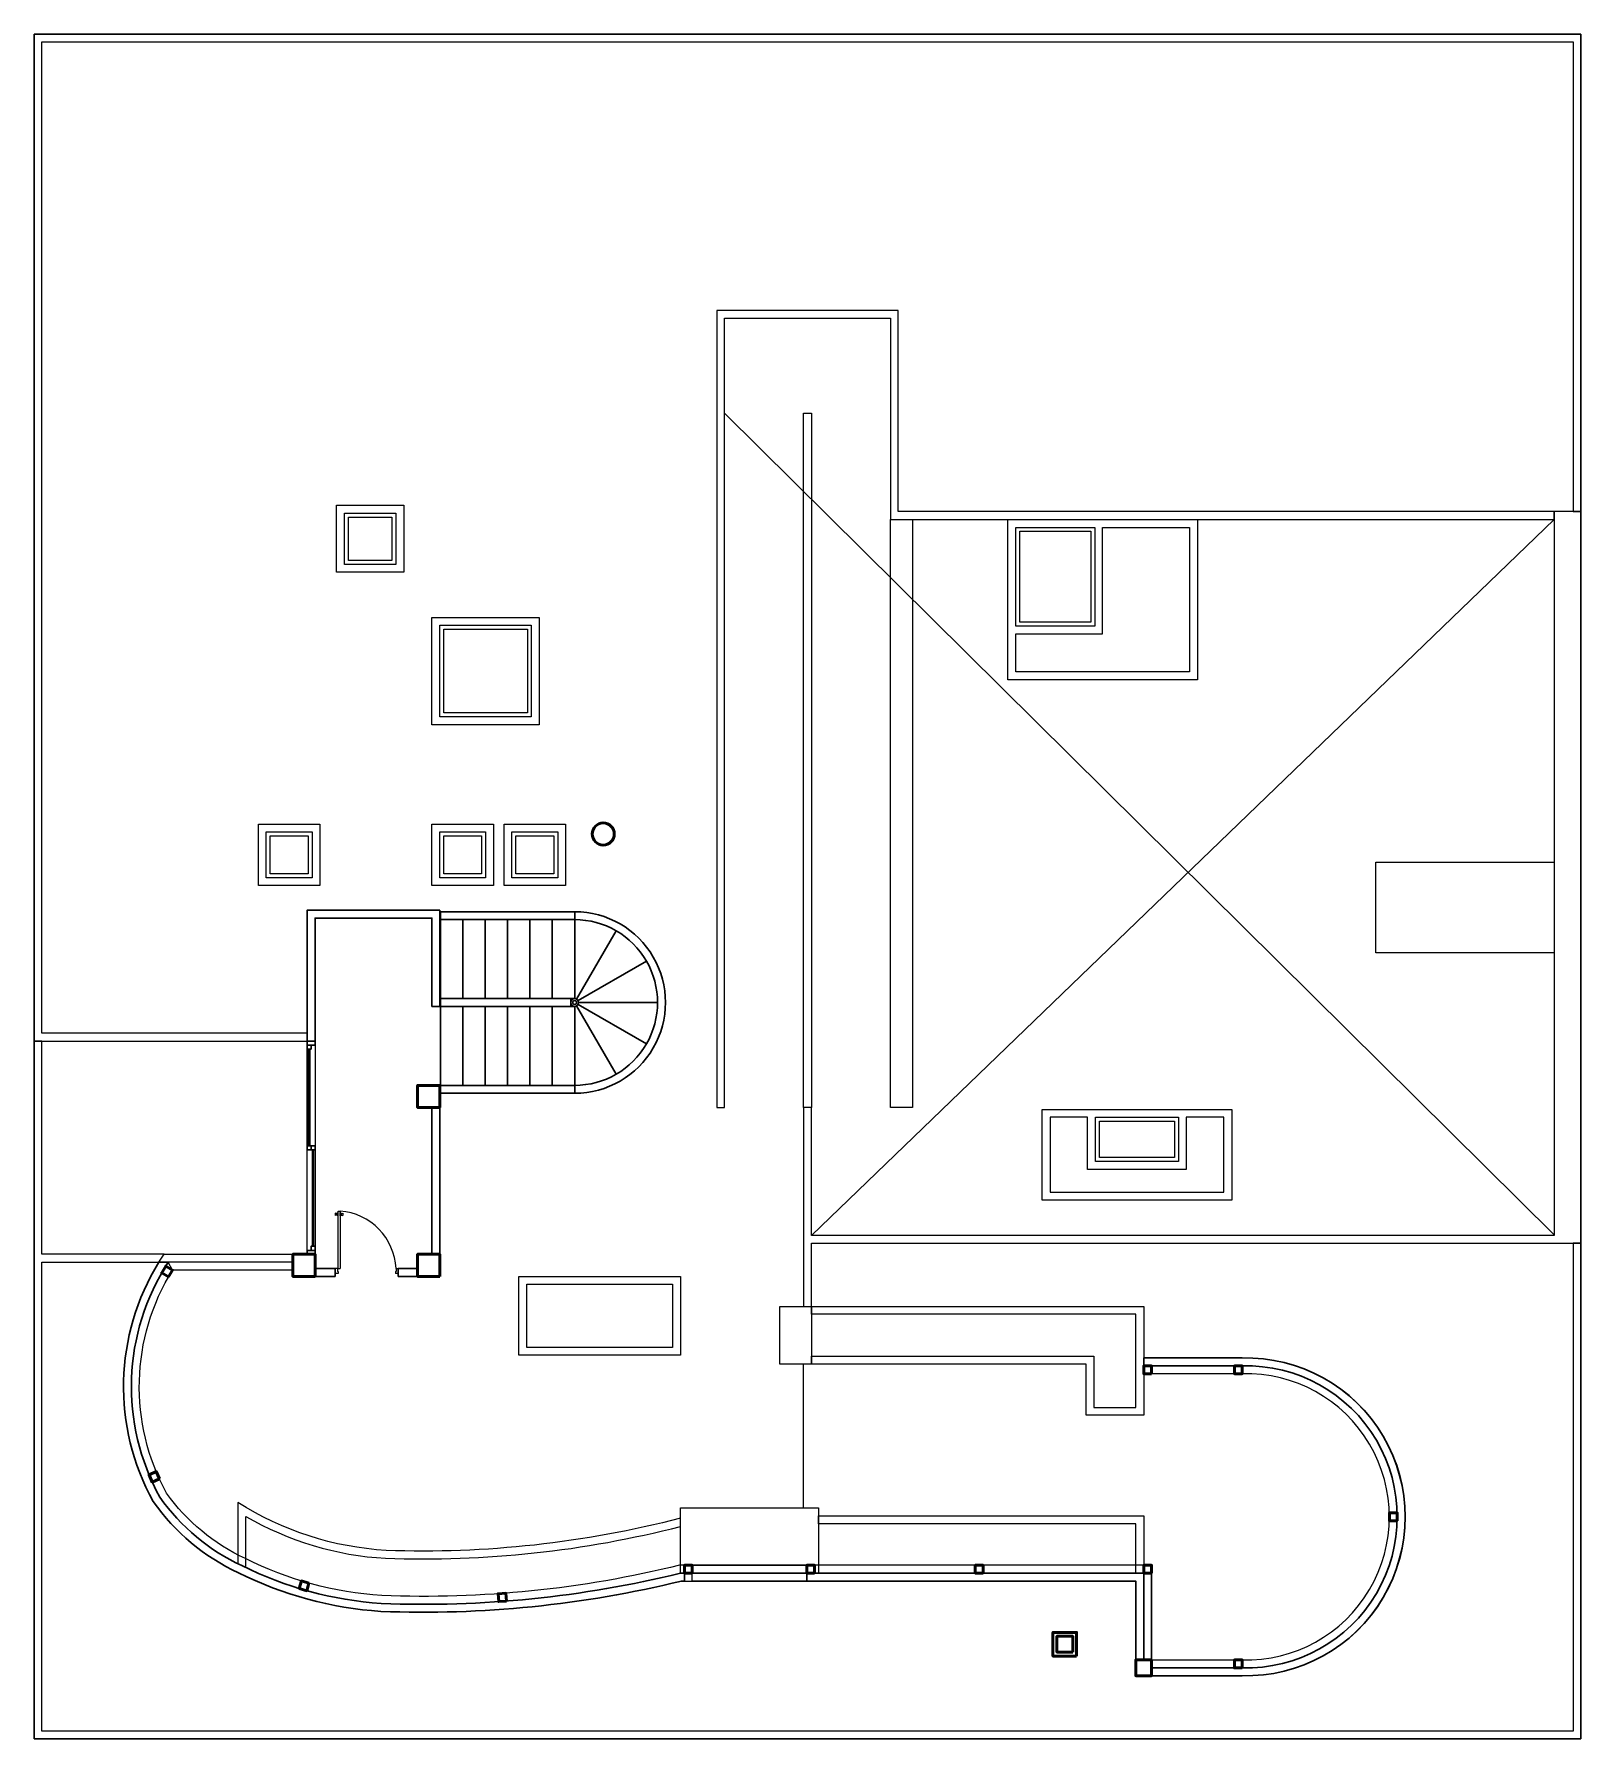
# Model space of a CAD drawing. Header units: centimetres. Extents: x 0 to 19.6, y 0 to 21.6.
import ezdxf

# ---------------------------------------------------------------- set-up
doc = ezdxf.new("R2010")
doc.units = ezdxf.units.CM
for name, color, linetype, lineweight in [('ZCOLUMNAS', 156, 'Continuous', 50), ('ZCRISTAL', 132, 'Continuous', 30), ('ZMURETES', 152, 'Continuous', 9), ('ZMUROS', 154, 'Continuous', 30), ('ZPROYECCIONES 1', 250, 'Continuous', 0), ('ZVENTANAL', 190, 'Continuous', 30)]:
    doc.layers.add(name, color=color, linetype=linetype, lineweight=lineweight)

# ---------------------------------------------------------------- blocks, each defined once
blk = doc.blocks.new('puertita ver')
for p, q in [((-0.0009999717316671, -3.88877895649e-05), (-0.0009999717316672, 3.88877895648e-05)), ((-0.0009999717316672, 3.88877895648e-05), (-0.0009549730037421, 3.88877895648e-05)), ((-0.0009549730037421, 6.1109383601e-06), (-0.0009649727210588, 6.1109383601e-06)), ((-0.0009649727210588, -3.88877895649e-05), (-0.0009649727210588, 6.1109383601e-06)), ((-0.0009549730037421, 6.1109383601e-06), (-0.0009549730037421, 3.88877895648e-05)), ((-4.4998727925e-05, 6.1109383602e-06), (-4.4998727925e-05, 3.88877895648e-05)), ((-4.4998727925e-05, 3.88877895648e-05), (0, 3.88877895648e-05)), ((-4.4998727925e-05, 6.1109383602e-06), (-3.49990106083e-05, 6.1109383602e-06)), ((-3.49990106083e-05, -3.88877895648e-05), (-3.49990106083e-05, 6.1109383602e-06)), ((0, -3.88877895648e-05), (0, 3.88877895648e-05)), ((-0.0009649727210588, -3.88877895649e-05), (-0.0009999717316671, -3.88877895649e-05)), ((-4.49987279251e-05, -3.88877895648e-05), (-7.99977385335e-05, -3.88877895648e-05)), ((-7.99977385334e-05, -0.0009488620653819), (-7.99977385335e-05, -3.88877895648e-05)), ((-4.4998727925e-05, -3.88877895648e-05), (-4.4998727925e-05, -0.0009488620653819)), ((-3.49990106083e-05, -3.88877895648e-05), (0, -3.88877895648e-05)), ((-9.98835400155e-05, -0.0008820875589853), (-0.0001237465017939, -0.0008773149666295)), ((-0.0001237465017939, -0.0009170865695937), (-0.0001237465017939, -0.0008773149666295)), ((-9.98835400155e-05, -0.000912313977238), (-0.0001237465017939, -0.0009170865695937)), ((-9.98835400155e-05, -0.0008884510154595), (-9.98835400155e-05, -0.0008820875589853)), ((-9.5906379719e-05, -0.0008884510154595), (-9.98835400155e-05, -0.0008884510154595)), ((-9.98835400155e-05, -0.0008884510154595), (-9.98835400155e-05, -0.0009059505207638)), ((-9.98835400155e-05, -0.0009059505207638), (-9.98835400155e-05, -0.000912313977238)), ((-9.5906379719e-05, -0.0009059505207638), (-9.98835400155e-05, -0.0009059505207638)), ((-9.5906379719e-05, -0.0008884510154595), (-9.5906379719e-05, -0.0008860647192816)), ((-9.19292194226e-05, -0.0008860647192816), (-9.5906379719e-05, -0.0008860647192816)), ((-9.5906379719e-05, -0.0008884510154595), (-9.5906379719e-05, -0.0009059505207638)), ((-9.5906379719e-05, -0.0009059505207638), (-9.5906379719e-05, -0.0009083368169416)), ((-9.19292194226e-05, -0.0009083368169416), (-9.5906379719e-05, -0.0009083368169416)), ((-9.19292194226e-05, -0.0008860647192816), (-9.19292194226e-05, -0.0008828829910446)), ((-8.79520591262e-05, -0.0008828829910446), (-9.19292194226e-05, -0.0008828829910446)), ((-9.19292194226e-05, -0.0008860647192816), (-9.19292194226e-05, -0.0009083368169416)), ((-9.19292194226e-05, -0.0009083368169416), (-9.19292194226e-05, -0.0009115185451787)), ((-8.79520591262e-05, -0.0009115185451787), (-9.19292194226e-05, -0.0009115185451787)), ((-8.1588602652e-05, -0.0008709515101553), (-8.79520591262e-05, -0.0008828829910446)), ((-8.79520591262e-05, -0.0008828829910446), (-8.79520591262e-05, -0.0009115185451787)), ((-8.1588602652e-05, -0.000923450026068), (-8.79520591262e-05, -0.0009115185451787)), ((-7.99977385334e-05, -0.0008709515101553), (-8.1588602652e-05, -0.0008709515101553)), ((-8.1588602652e-05, -0.0008709515101553), (-8.1588602652e-05, -0.000923450026068)), ((-7.99977385334e-05, -0.000923450026068), (-8.1588602652e-05, -0.000923450026068)), ((-7.99977385334e-05, -0.0008972007681117), (-7.99977385334e-05, -0.0008972007681117)), ((-7.99977385334e-05, -0.0008972007681117), (-7.99977385334e-05, -0.0008972007681117)), ((-4.4998727925e-05, -0.0009488620653819), (-7.99977385334e-05, -0.0009488620653819)), ((-4.4998727925e-05, -0.0008709515101553), (-4.34078638064e-05, -0.0008709515101553)), ((-4.4998727925e-05, -0.000923450026068), (-4.34078638064e-05, -0.000923450026068)), ((-4.34078638064e-05, -0.0008709515101553), (-3.70444073322e-05, -0.0008828829910446)), ((-4.34078638064e-05, -0.0008709515101553), (-4.34078638064e-05, -0.000923450026068)), ((-4.34078638064e-05, -0.000923450026068), (-3.70444073322e-05, -0.0009115185451787)), ((-3.70444073322e-05, -0.0008828829910446), (-3.30672470358e-05, -0.0008828829910446)), ((-3.70444073322e-05, -0.0008828829910446), (-3.70444073322e-05, -0.0009115185451787)), ((-3.70444073322e-05, -0.0009115185451787), (-3.30672470358e-05, -0.0009115185451787)), ((-3.30672470358e-05, -0.0008860647192816), (-3.30672470358e-05, -0.0008828829910446)), ((-3.30672470358e-05, -0.0008860647192816), (-2.90900867393e-05, -0.0008860647192816)), ((-3.30672470358e-05, -0.0008860647192816), (-3.30672470358e-05, -0.0009083368169416)), ((-3.30672470358e-05, -0.0009083368169416), (-2.90900867393e-05, -0.0009083368169416)), ((-3.30672470358e-05, -0.0009083368169416), (-3.30672470358e-05, -0.0009115185451787)), ((-2.90900867393e-05, -0.0008884510154595), (-2.90900867393e-05, -0.0008860647192816)), ((-2.90900867393e-05, -0.0008884510154595), (-2.90900867393e-05, -0.0009059505207638)), ((-2.90900867393e-05, -0.0008884510154595), (-2.5112926443e-05, -0.0008884510154595)), ((-2.90900867393e-05, -0.0009059505207638), (-2.90900867393e-05, -0.0009083368169416)), ((-2.90900867393e-05, -0.0009059505207638), (-2.5112926443e-05, -0.0009059505207638)), ((-2.5112926443e-05, -0.0008820875589853), (-1.2499646645e-06, -0.0008773149666295)), ((-2.5112926443e-05, -0.0008884510154595), (-2.5112926443e-05, -0.0008820875589853)), ((-2.5112926443e-05, -0.0008884510154595), (-2.5112926443e-05, -0.0009059505207638)), ((-2.5112926443e-05, -0.0009059505207638), (-2.5112926443e-05, -0.000912313977238)), ((-2.5112926443e-05, -0.000912313977238), (-1.2499646645e-06, -0.0009170865695937)), ((-1.2499646645e-06, -0.0009170865695937), (-1.2499646645e-06, -0.0008773149666295))]:
    blk.add_line(p, q)
blk.add_circle((-3.99988692667e-05, -3.88877895648e-05), 4.9998586583e-06)
blk.add_arc((-2.6969641281e-06, 1.16334407861e-05), 0.0009636010725879, 183.0053734564856, 265.3987470101164)
blk = doc.blocks.new('ESCALERA 02')
at = {"layer": 'ZMUROS'}
for points in [[(14.44999316056476, 13.41964240043422), (12.74999316056476, 13.41964240043422), (12.74999316056476, 13.31964240043422), (14.44999316056477, 13.31964240043422)], [(12.74999316056476, 13.31999999999631), (13.0333264938981, 13.31999999999631), (13.0333264938981, 12.31999999999631), (12.74999316056476, 12.31999999999631)], [(13.0333264938981, 13.31999999999631), (13.31665982723143, 13.31999999999631), (13.31665982723143, 12.31999999999631), (13.0333264938981, 12.31999999999631)], [(13.31665982723143, 13.31999999999631), (13.59999316056477, 13.31999999999631), (13.59999316056477, 12.31999999999631), (13.31665982723143, 12.31999999999631)], [(13.59999316056477, 13.31999999999631), (13.8833264938981, 13.31999999999631), (13.8833264938981, 12.31999999999631), (13.59999316056477, 12.31999999999631)], [(13.8833264938981, 13.31999999999631), (14.16665982723143, 13.31999999999631), (14.16665982723143, 12.31999999999631), (13.8833264938981, 12.31999999999631)], [(14.16665982723143, 13.31999999999631), (14.44999316056477, 13.31999999999631), (14.44999316056477, 12.31999999999631), (14.16665982723143, 12.31999999999631)], [(12.79999316056476, 12.2196424004342), (14.44999316056477, 12.2196424004342), (14.44999316056476, 12.3196424004342), (12.79999316056476, 12.3196424004342)], [(12.74999316056476, 12.2196424004342), (13.0333264938981, 12.2196424004342), (13.0333264938981, 11.2196424004342), (12.74999316056476, 11.2196424004342)], [(13.0333264938981, 12.2196424004342), (13.31665982723143, 12.2196424004342), (13.31665982723143, 11.2196424004342), (13.0333264938981, 11.2196424004342)], [(13.31665982723143, 12.2196424004342), (13.59999316056477, 12.2196424004342), (13.59999316056477, 11.2196424004342), (13.31665982723143, 11.2196424004342)], [(13.59999316056477, 12.2196424004342), (13.8833264938981, 12.2196424004342), (13.8833264938981, 11.2196424004342), (13.59999316056477, 11.2196424004342)], [(13.8833264938981, 12.2196424004342), (14.16665982723143, 12.2196424004342), (14.16665982723143, 11.2196424004342), (13.8833264938981, 11.2196424004342)], [(14.16665982723143, 12.2196424004342), (14.44999316056477, 12.2196424004342), (14.44999316056477, 11.2196424004342), (14.16665982723143, 11.2196424004342)], [(14.44999316056477, 11.2196424004342), (12.74999316056477, 11.2196424004342), (12.74999316056477, 11.1196424004342), (14.44999316056478, 11.1196424004342)]]:
    blk.add_lwpolyline(points, close=True, dxfattribs=at)
for points in [[(12.22500105982788, 13.1789736350038), (12.72499353672014, 12.31294388779465)], [(12.74999316056476, 12.3196424004342), (12.74999316056476, 13.3196424004342)], [(11.84066876438906, 12.79464634567623), (12.70669199884211, 12.29464258830286)], [(11.69999316056476, 12.26964239033131), (12.69999316056476, 12.26964239995311)], [(11.84066877449203, 11.74463843769349), (12.7066919993232, 12.24464221173226)], [(12.22500107732668, 11.36031115576186), (12.72500483559343, 12.22633439176228)], [(12.74999316056476, 12.2196424004342), (14.44999316056477, 12.2196424004342)]]:
    blk.add_lwpolyline(points, dxfattribs=at)
for radius in [0.0500000000000007, 0.025]:
    blk.add_circle((12.74999316056476, 12.2696424004342), radius, dxfattribs=at)
for radius in [1.149999999999999, 1.049999999999998]:
    blk.add_arc((12.74999316056476, 12.2696424004342), radius, 89.99925313902673, 270.0007479635508, dxfattribs=at)

msp = doc.modelspace()

# ---------------------------------------------------------------- linework, layer by layer
msp.add_lwpolyline([(5.139999999999767, 8.000357599562498), (4.859999999999766, 8.000357599562498), (4.859999999999766, 8.2803575995625), (5.139999999999767, 8.2803575995625)], close=True)
at = {"layer": 'ZCOLUMNAS'}
for points in [[(5.139999999999767, 8.000357599562498), (4.859999999999766, 8.000357599562498), (4.859999999999766, 8.2803575995625), (5.139999999999767, 8.2803575995625)], [(3.560000000005238, 5.859999999999935), (3.280000000005237, 5.859999999999935), (3.280000000005237, 6.139999999999936), (3.560000000005238, 6.139999999999936)], [(5.139999999999767, 5.859999999999935), (4.859999999999766, 5.859999999999935), (4.859999999999766, 6.139999999999936), (5.139999999999767, 6.139999999999936)], [(1.703716099609653, 5.854148089065313), (1.617864188675923, 5.905426246101422), (1.669142345712053, 5.991278157035196), (1.754994256645787, 5.939999999999086)], [(14.16000000000011, 4.626604988520394), (14.06000000000015, 4.626604988520394), (14.06000000000015, 4.726604988520353), (14.16000000000011, 4.726604988520353)], [(15.20855329637971, 4.72663043048595), (15.30952839598312, 4.72663043048595), (15.30952839598312, 4.626641218656239), (15.20855329637971, 4.626641218656239)], [(1.588696543278054, 3.294387667551866), (1.497100574514071, 3.254260637931167), (1.456973544893354, 3.345856606695196), (1.548569513657337, 3.385983636315895)], [(17.27290520140829, 2.763422623410921), (17.17321151869662, 2.763422623410921), (17.17321151869662, 2.863422623410937), (17.27290520140829, 2.863422623410937)], [(8.339910598973646, 2.099999999999905), (8.23991059897368, 2.099999999999905), (8.23991059897368, 2.199999999999921), (8.339910598973646, 2.199999999999921)], [(9.889910600104786, 2.099999999999905), (9.789910600104818, 2.099999999999905), (9.789910600104818, 2.199999999999921), (9.889910600104786, 2.199999999999921)], [(12.02495530005245, 2.099999999999926), (11.92495530005248, 2.099999999999926), (11.92495530005248, 2.199999999999942), (12.02495530005245, 2.199999999999942)], [(14.16000000000009, 2.099999999999926), (14.06000000000012, 2.099999999999926), (14.06000000000012, 2.199999999999942), (14.16000000000009, 2.199999999999942)], [(3.483401556472251, 1.973252635559042), (3.454976373566929, 1.877377670230277), (3.359101408238118, 1.905802853135615), (3.387526591143439, 2.00167781846438)], [(5.986729519865358, 1.746280114498315), (5.887003978787186, 1.738876300841891), (5.879600165130757, 1.838601841920109), (5.979325706208928, 1.846005655576533)], [(13.20999999999921, 1.049999999999837), (12.90999999999914, 1.049999999999837), (12.90999999999914, 1.349999999999909), (13.20999999999921, 1.349999999999909)], [(13.15999999999921, 1.099999999999848), (12.95999999999914, 1.099999999999848), (12.95999999999914, 1.299999999999918), (13.15999999999921, 1.299999999999918)], [(14.16000000000012, 1.000240258301456), (13.96000000000012, 1.000240258301456), (13.96000000000012, 0.8002402583014607), (14.16000000000012, 0.8002402583014607)], [(15.30855329637966, 0.9002402583014408), (15.2085532963797, 0.9002402583014408), (15.2085532963797, 1.000240258301456), (15.30855329637966, 1.000240258301456)]]:
    msp.add_lwpolyline(points, close=True, dxfattribs=at)
msp.add_lwpolyline([(15.30855329637968, 4.626630430485977), (15.20855329637971, 4.626630430485977), (15.20855329637971, 4.72663043048595), (15.30855329637968, 4.72663043048595), (15.30855329637968, 4.72660498852036)], dxfattribs=at)
msp.add_circle((7.211029787750154, 11.46478834708369), 0.14, dxfattribs=at)
at = {"layer": 'ZCRISTAL'}
for points in [[(3.492500000000529, 7.515833333333405), (3.477500000000528, 7.515833333333405), (3.477500000000528, 8.738333333333523), (3.492500000000529, 8.738333333333523)], [(3.54250000000048, 6.24166666666667), (3.527500000000479, 6.24166666666667), (3.527500000000483, 7.464166666666786), (3.542500000000483, 7.464166666666786)]]:
    msp.add_lwpolyline(points, close=True, dxfattribs=at)
for points in [[(3.492500000000529, 8.738333333333523), (3.492500000000529, 7.515833333333405)], [(3.527500000000483, 7.464166666666786), (3.527500000000479, 6.24166666666667)]]:
    msp.add_lwpolyline(points, dxfattribs=at)
at = {"layer": 'ZMURETES'}
for points in [[(19.60000000000173, -1.0907e-12), (3.5314e-12, -1.0871e-12), (3.535e-12, 21.59999999999666), (19.60000000000174, 21.59999999999666)], [(19.50000000000018, 15.54999999999988), (19.60000000000174, 15.54999999999988), (19.60000000000038, 21.60000000000037), (3.535e-12, 21.59999999999666), (3.535e-12, 8.840000000000265), (3.460000000000551, 8.84000000000013), (3.460000000000555, 8.940000000000127), (0.0999999999992163, 8.940000000000259), (0.099999999999195, 21.50000000000029), (19.50000000000018, 21.50000000000029)], [(0, 21.59999999999775), (19.5999999999982, 21.59999999999775), (19.5999999999982, 0), (0, 0)], [(19.26000000000104, 15.44999999999988), (19.26000000000104, 15.54999999999989), (10.95000000000063, 15.54999999999995), (10.95000000000063, 18.10000000000025), (8.650000000000606, 18.10000000000031), (8.650000000000484, 8.000000000000115), (8.750000000000483, 8.000000000000115), (8.750000000000488, 18.00000000000031), (10.85000000000062, 18.00000000000025), (10.85000000000062, 15.44999999999995), (19.26000000000104, 15.44999999999988)], [(9.850000000001048, 8.000000000000155), (9.749999999994658, 8.000000000000155), (9.74999999999466, 16.7977214995158), (9.85000000000105, 16.7977214995158)], [(4.683910786281433, 14.78125002772218), (3.833910786281432, 14.78125002772218), (3.833910786281432, 15.63125002772218), (4.683910786281433, 15.63125002772218)], [(4.583910786281432, 14.88125002772218), (3.933910786281426, 14.88125002772218), (3.933910786281426, 15.53125002772218), (4.583910786281432, 15.53125002772218)], [(4.533910786281442, 14.93125002772217), (3.98391078628143, 14.93125002772217), (3.98391078628143, 15.48125002772218), (4.533910786281442, 15.48125002772218)], [(9.850000000001048, 8.000000000000155), (9.750000000001053, 8.000000000000078), (9.750000000001053, 5.479999999999964), (9.85000000000222, 5.479999999999964), (9.85000000000221, 6.280000000000212), (19.60000000000039, 6.280000000000345), (19.60000000000038, 15.54999999999988), (19.26000000000104, 15.54999999999989), (19.26000000000104, 6.380000000003613), (9.850000000002217, 6.379999999996806)], [(11.13000000000023, 8.000000000000115), (10.85000000000062, 8.000000000000115), (10.85000000000062, 15.44999999999995), (11.13000000000023, 15.44999999999995)], [(14.74000000000218, 13.4199999999975), (12.34000000000243, 13.4199999999975), (12.34000000000243, 15.44999999999736), (14.74000000000218, 15.44999999999736)], [(14.64000000000216, 13.51999999999752), (12.44000000000234, 13.51999999999752), (12.44000000000234, 13.99999999999754), (13.54000000000281, 13.99999999999754), (13.54000000000281, 15.35004997227547), (14.64000000000216, 15.35004997227547)], [(13.44000000000279, 14.09995002771943), (12.44000000000234, 14.09995002771943), (12.44000000000234, 15.34999999999734), (13.44000000000279, 15.34999999999734)], [(13.39000000000284, 14.14999999999741), (12.49000000000241, 14.14999999999741), (12.49000000000241, 15.29999999999727), (13.39000000000284, 15.29999999999727)], [(6.400000000000504, 12.84994993313377), (5.04000000000054, 12.84994993313377), (5.04000000000054, 14.20994993313373), (6.400000000000504, 14.20994993313373)], [(6.300000000000503, 12.94994993313375), (5.140000000000535, 12.94994993313375), (5.140000000000535, 14.10994993313371), (6.300000000000503, 14.10994993313371)], [(6.250000000000492, 12.99994993313374), (5.190000000000539, 12.99994993313374), (5.190000000000539, 14.0599499331337), (6.250000000000492, 14.0599499331337)], [(3.62209543008482, 10.81125002772214), (2.842095430084754, 10.81125002772214), (2.842095430084754, 11.59125002772221), (3.62209543008482, 11.59125002772221)], [(3.522095430084821, 10.91125002772214), (2.942095430084762, 10.91125002772214), (2.942095430084762, 11.4912500277222), (3.522095430084821, 11.4912500277222)], [(5.820003433855967, 10.81125002772214), (5.040003433855899, 10.81125002772214), (5.040003433855899, 11.59125002772221), (5.820003433855967, 11.59125002772221)], [(5.720003433855966, 10.91125002772214), (5.140003433855904, 10.91125002772214), (5.140003433855904, 11.4912500277222), (5.720003433855966, 11.4912500277222)], [(6.734999999998885, 10.81125002772212), (5.954996566143607, 10.81125002772212), (5.954996566143607, 11.5912534615774), (6.734999999998885, 11.5912534615774)], [(6.634999999998891, 10.91125002772212), (6.054996566143602, 10.91125002772212), (6.054996566143602, 11.49125002772219), (6.634999999998891, 11.49125002772219)], [(3.472095430084831, 10.96125002772213), (2.992091996229536, 10.96125002772213), (2.992091996229536, 11.44125002772219), (3.472095430084831, 11.44125002772219)], [(5.670003433855955, 10.96125002772216), (5.190000000000667, 10.96125002772216), (5.190000000000667, 11.44125002772222), (5.670003433855955, 11.44125002772222)], [(6.584999999998879, 10.96125002772213), (6.104996566143599, 10.96125002772213), (6.104996566143599, 11.44125002772219), (6.584999999998879, 11.44125002772219)], [(19.26000000000239, 9.95825002771976), (17.0000000000024, 9.95825002771976), (17.0000000000024, 11.10825002771962), (19.26000000000239, 11.10825002771962)], [(3.560000000005238, 6.139999999999936), (3.460000000000547, 6.139999999999936), (3.460000000000551, 8.84000000000013), (3.560000000005242, 8.84000000000013)], [(15.17500000000235, 6.826050027720089), (12.7750050830689, 6.826050027720089), (12.7750050830689, 7.976039283202499), (15.17500000000235, 7.976039283202499)], [(15.07500000000244, 6.926050027720112), (15.07500000000244, 7.876039283202477), (14.60000000000253, 7.876039283202477), (14.60000000000253, 7.216050027720076), (13.35000000000253, 7.216050027720076), (13.35000000000253, 7.876039283202477), (12.87500508306881, 7.876039283202477), (12.8750050830688, 6.92605002772011)], [(14.50000000000251, 7.316050027720098), (13.45000000000255, 7.316050027720098), (13.45000000000255, 7.876039283202477), (14.50000000000251, 7.876039283202477)], [(14.45000000000256, 7.366050027720053), (13.50000000000251, 7.366050027720053), (13.50000000000251, 7.826039283202522), (14.45000000000256, 7.826039283202522)], [(3.28000000000518, 5.939999999999066), (1.755877648945073, 5.939999999999086), (1.700552931119105, 6.039999999999064), (1.581725397573535, 6.039999999999064), (1.646277648106583, 6.139999999999073), (3.28000000000518, 6.139999999999073)], [(3.28000000000518, 6.039999999999075), (1.700606526193688, 6.039999999999064), (1.581725397573535, 6.039999999999064), (1.646277648106583, 6.139999999999073), (3.28000000000518, 6.139999999999073)], [(8.18982120021248, 4.859999999999367), (6.141740663455438, 4.859999999999367), (6.141740663455438, 5.860000000002244), (8.18982120021248, 5.860000000002244)], [(8.089821200212478, 4.959999999999386), (6.241740663455432, 4.959999999999386), (6.241740663455432, 5.760000000002227), (8.089821200212478, 5.760000000002227)], [(9.850000000002234, 4.75000000000006), (9.450000000000033, 4.75000000000006), (9.450000000000033, 5.479999999999964), (9.850000000002234, 5.479999999999964)], [(9.850000000002234, 5.379999999999963), (9.850000000002234, 5.479999999999964), (14.06000000000015, 5.479999999999964), (14.06000000000015, 4.099999999999948), (13.33000000000005, 4.099999999999948), (13.33000000000005, 4.750000000000081), (9.850000000002234, 4.75000000000006), (9.850000000002234, 4.850000000000079), (13.43000000000005, 4.850000000000079), (13.43000000000006, 4.199999999999949), (13.96000000000015, 4.199999999999949), (13.96000000000015, 5.379999999999963)], [(9.940000000001001, 2.099999999999905), (8.189821200208614, 2.099999999999905), (8.189821200208614, 2.926582269233417), (9.940000000001001, 2.926582269233417)], [(14.06000000000012, 2.099999999999926), (13.96000000000012, 2.099999999999926), (13.96000000000012, 2.72656453846692), (9.940000000001001, 2.72656453846692), (9.940000000001001, 2.8265645384669), (14.06000000000012, 2.8265645384669)], [(14.16000000000009, 2.199999999999942), (8.23991059897368, 2.199999999999921), (8.23991059897368, 2.000000000000337), (13.96000000000012, 1.999999999999925), (13.96000000000012, 0.8002402583014607), (14.16000000000012, 0.8002402583014607)], [(9.789910600104818, 2.099999999999905), (8.339910600104796, 2.099999999999905), (8.339910600104796, 2.199999999999924), (9.789910600104818, 2.199999999999924)], [(9.789910600104818, 2.000000000000227), (8.339910600104796, 2.000000000000227), (8.339910600104796, 2.099999999999905), (9.789910600104818, 2.099999999999905)], [(14.16000000000012, 1.000240258301456), (14.06000000000012, 1.000240258301456), (14.06000000000012, 2.099999999999926), (14.16000000000012, 2.099999999999926)]]:
    msp.add_lwpolyline(points, close=True, dxfattribs=at)
for points in [[(1.646277648106583, 6.139999999999073), (0.1000000000000014, 6.140000000002237), (0.100000000000005, 8.84000000000026), (3.535e-12, 8.840000000000265), (0, 0), (19.60000000000173, 1.67e-13), (19.60000000000173, 6.280000000000345), (19.50000000000019, 6.280000000000343), (19.50000000000019, 0.0999999999998984), (0.0999999999992127, 0.099999999999902), (0.0999999999992127, 6.039999999999064), (1.581725397573535, 6.039999999999064)], [(3.477500000000528, 8.738333333333523), (3.477500000000528, 7.515833333333405)], [(3.542500000000483, 7.464166666666786), (3.54250000000048, 6.24166666666667)], [(9.750000000002268, 2.926582269233417), (9.750000000002226, 4.75000000000006)]]:
    msp.add_lwpolyline(points, dxfattribs=at)
for points in [[(8.23991059897368, 2.200000000000336), (8.177709224523216, 2.200000000000336, -0.0702956517115245), (4.404496155795797, 1.815576851576494, -0.0996902721134732), (2.676687447672801, 2.285367244164064, -0.1309367695693594), (1.679414796795434, 3.114098299805881, -0.2711482544735825), (1.754994256645787, 5.939999999999086), (1.700552931119105, 6.039999999999064), (1.581671802498952, 6.039999999999064, 0.2715789403032812), (1.509688399297004, 3.007728663883092, 0.1317137052610822), (2.589915748081722, 2.105145532065282, 0.0996750629058724), (4.393961335697222, 1.615835528474221, 0.0699007347630644), (8.201926778262896, 2.000000000000337), (8.23991059897368, 2.000000000000337)], [(15.3072463950433, 4.826534907338817, -1.027172072696439), (15.3059062432421, 0.8002752988922132), (14.16000000000012, 0.8002402583014429), (14.16000000000012, 1.000240258301456), (15.30855329637966, 1.000240258301456, 1.028302882621045), (15.30855329637968, 4.626630430485981), (14.06000000000015, 4.626604988520391), (14.06000000000015, 4.82660498852039)], [(8.189821200208614, 2.795594320145621, -0.0725892875857419), (4.463040117461263, 2.388218567899858, -0.1283191258914075), (2.581832690873717, 2.995683549291619), (2.581832690873717, 2.219833027108002), (2.681832690873719, 2.171329470734811), (2.681832690873719, 2.818356729188, 0.1169564919575194), (4.453697370733641, 2.288490746885905, 0.0722094309412089), (8.1898212002086, 2.692277818883741)]]:
    msp.add_lwpolyline(points, format="xyb", close=True, dxfattribs=at)
msp.add_lwpolyline([(8.23991059897368, 2.100000000000338), (8.189840495463322, 2.100000000000338, -0.0700972366491777), (4.399223839858695, 1.715706311682385, -0.0996818927753366), (2.63330712721957, 2.195253344666713, -0.1313402022958704), (1.594549616257655, 3.060906228093241, -0.2768607225600981), (1.700038216315967, 6.039975036475752, -0.271086220725699)], format="xyb", dxfattribs=at)
at = {"layer": 'ZMUROS'}
for points in [[(5.139993132289321, 9.28000000000013), (5.040000160150301, 9.280178799781908), (5.040000160150301, 10.39982120021959), (3.56000000000056, 10.39982120021959), (3.56000000000051, 8.840000000000018), (3.460000000000501, 8.840000000000177), (3.460000000000615, 10.49982120021955), (5.140000160150311, 10.49982120021955)], [(5.139999999999767, 6.139999999999936), (5.039999999999773, 6.139999999999936), (5.039999999999773, 8.000357599562498), (5.139999999999767, 8.000357599562498)], [(3.81500000000066, 5.859999999999935), (3.559999691630423, 5.859999999999935), (3.559999691630423, 5.959999999999933), (3.81500000000066, 5.959999999999933)], [(4.859999999999766, 5.859999999999935), (4.615000000000664, 5.859999999999935), (4.615000000000664, 5.959999999999933), (4.859999999999766, 5.959999999999933)], [(14.06000000000014, 1.000240258301456), (14.06000000000014, 2.099999999999926), (9.789910600104818, 2.099999999999905), (9.789910600104818, 2.000000000000227), (13.96000000000012, 1.999999999999925), (13.96000000000012, 1.000240258301456)]]:
    msp.add_lwpolyline(points, close=True, dxfattribs=at)
for points in [[(1.700606526193688, 6.039999999999064), (1.581725397573535, 6.039999999999064, 0.2715789403032812), (1.509741994371587, 3.007728663883092, 0.1317137052610822), (2.589969343156305, 2.105145532065282, 0.0996750629058724), (4.394014930771804, 1.615835528474221, 0.0699007347630644), (8.201980373337477, 2.000000000000337), (8.239964194048264, 2.000000000000337), (8.239964194048264, 2.100000000000338), (8.189894090537907, 2.100000000000338, -0.0700972366491777), (4.399277434933276, 1.715706311682385, -0.0996818927753366), (2.633360722294153, 2.195253344666713, -0.1313402022958704), (1.594603211332238, 3.060906228093241, -0.2768607225600981), (1.700091811390549, 6.039975036475752)], [(15.30590624324279, 4.826569947929598, -1.026830338789638), (15.30590624324238, 0.8002752988922132), (14.16000000000012, 0.8002402583014429), (14.16000000000012, 0.9002402583014408), (15.30855329637966, 0.9002402583014408, 1.026830338789651), (15.30855329638005, 4.726604988520367), (14.06000000000015, 4.726604988520396), (14.06000000000015, 4.82660498852039), (15.30722597115634, 4.82660498852039)]]:
    msp.add_lwpolyline(points, format="xyb", dxfattribs=at)
at = {"layer": 'ZPROYECCIONES 1'}
for points in [[(19.26000000000104, 6.385000000000211), (8.75000000000048, 16.79772149951591)], [(19.26000000000104, 15.44999999999988), (9.85000000000222, 6.380000000000212)]]:
    msp.add_lwpolyline(points, dxfattribs=at)
at = {"layer": 'ZVENTANAL'}
for points in [[(3.56000000000046, 8.840000000000098), (3.460000000000551, 8.840000000000098), (3.460000000000551, 8.790000000000143), (3.56000000000046, 8.790000000000143)], [(3.510000000000506, 8.738333333333523), (3.460000000000551, 8.738333333333523), (3.460000000000551, 8.790000000000143), (3.510000000000506, 8.790000000000143)], [(3.510000000000605, 7.464166666666786), (3.46000000000065, 7.464166666666786), (3.46000000000065, 7.515833333333405), (3.510000000000605, 7.515833333333405)], [(3.56000000000056, 7.464166666666786), (3.510000000000605, 7.464166666666786), (3.510000000000605, 7.515833333333405), (3.56000000000056, 7.515833333333405)], [(3.560000000000457, 6.190000000000051), (3.460000000000547, 6.190000000000051), (3.460000000000547, 6.140000000000096), (3.560000000000457, 6.140000000000096)], [(3.560000000000457, 6.190000000000051), (3.510000000000502, 6.190000000000051), (3.510000000000502, 6.24166666666667), (3.560000000000457, 6.24166666666667)]]:
    msp.add_lwpolyline(points, close=True, dxfattribs=at)

# ---------------------------------------------------------------- block references
at = {"xscale": 800.0226153055521, "yscale": 800.0226153055521, "zscale": 800.0226153055521, "rotation": 180}
msp.add_blockref('puertita ver', (3.815000000000662, 5.928888888888829), dxfattribs=at)
at = {"layer": 'ZMURETES', "rotation": 180}
msp.add_blockref('ESCALERA 02', (19.60000000000174, 21.59999999999666), dxfattribs=at)

doc.saveas('drawing.dxf')
